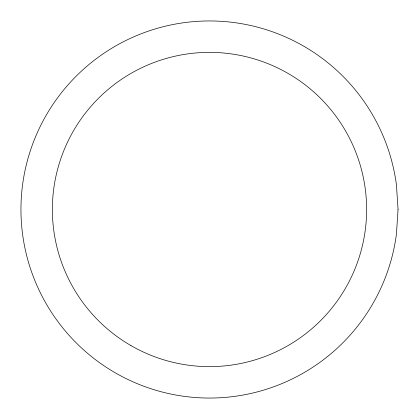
<?xml version="1.0" encoding="UTF-8"?>
<svg xmlns="http://www.w3.org/2000/svg" width="419" height="419" viewBox="0 0 419 419"><rect width="100%" height="100%" fill="white"/><g stroke="black" fill="none" stroke-linecap="round" stroke-linejoin="round"><path stroke-width="0.63" d="M398.05 209.5L396.437 234.111A188.55 188.55 0 0 1 108.191 368.521A188.55 188.55 0 0 1 108.191 50.479A188.55 188.55 0 0 1 396.437 184.889L398.05 209.5M130.938 345.575A157.125 157.125 0 0 0 366.625 209.5A157.125 157.125 0 0 0 130.938 73.425A157.125 157.125 0 0 0 130.938 345.575"/></g></svg>
